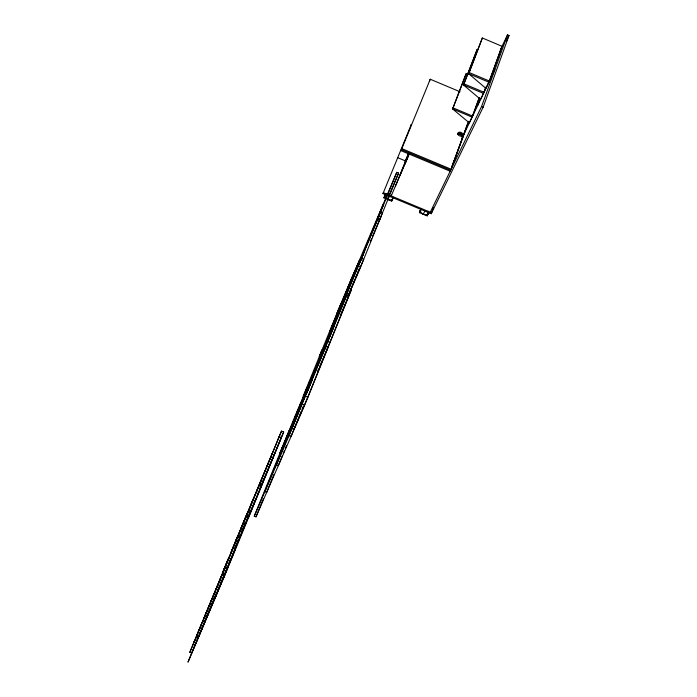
<?xml version="1.0" encoding="UTF-8"?>
<svg xmlns="http://www.w3.org/2000/svg" width="697" height="697" viewBox="0 0 697 697"><rect width="100%" height="100%" fill="white"/><g stroke="black" fill="none" stroke-linecap="round" stroke-linejoin="round"><path stroke-width="1.05" d="M428.629 212.001L427.862 214.258L428.725 212.655M410.942 125.329L411.343 124.388L382.984 193.6L431.243 213.7L483.143 107.216L509.01 35.477L507.521 34.85L501.518 47.44L488.893 82.194L468.663 73.682L482.35 37.986L502.058 46.307L489.433 81.07L469.186 72.549L482.35 37.986M429.84 213.116L481.557 106.554L507.521 34.85M485.739 87.282L483.509 93.398L463.514 84.982L477.175 49.409L463.514 84.982L480.608 99.436L483.901 92.326M485.896 87.203L484.04 92.3L464.019 83.875M479.153 97.876L472.104 117.122L452.597 108.932L465.718 74.692L466.197 73.629L468.201 74.474M479.283 97.841L472.61 116.077L453.076 107.878L466.197 73.629M477.741 105.404L480.338 98.294M420.91 208.786L420.117 211.034L421.354 208.516M451.673 167.149L467.783 123.334M451.761 167.228L468.358 122.071M468.75 121.322L451.133 169.24L401.847 148.644L400.993 150.674L450.175 171.227M431.243 213.7L433.499 207.601M420.57 209.64L419.437 212.637L427.183 215.861L428.298 212.864M304.824 395.208L304.389 396.332L312.918 375.622L306.776 390.154M393.221 197.251L392.35 199.473L393.099 197.817M316.717 365.62C315.741 368.269 319.487 358.728 318.529 361.334M307.673 390.555L307.377 391.305L312.256 379.595L308.213 389.222M304.014 396.959L303.587 398.039L304.737 395.33M395.391 186.125L395.826 185.045M396.07 184.566L408.747 153.087M399.921 175.609L400.357 174.52M400.609 174.006L408.869 153.497M404.556 164.832L404.992 163.743M405.262 163.194L408.921 154.098L405.785 161.965M385.485 194.027L383.925 197.852L391.688 201.084L392.881 198.105M281.919 448.293L281.483 449.408L283.452 444.677M284.202 442.935L283.662 444.303L289.9 429.169L285.439 439.572M292.113 424.63L290.954 427.566L299.309 407.457L298.333 409.853M295.85 415.813L295.31 417.172L296.425 414.523M302.655 400.183L301.505 403.11L306.776 390.346M309.973 383.951L311.332 380.728L308.684 387.149L310.052 383.916M360.715 260.155L360.061 261.776L361.569 258.273M378.915 215.434L378.314 216.933L379.865 213.299M348.038 296.086L354.912 279.105M355.662 277.249L356.934 274.113M357.744 272.109L358.955 269.112M325.996 346.348L291.956 428.489L293.942 429.3L307.778 397.159L327.999 347.167L325.996 346.348L313.755 374.847M326.719 350.121L348.788 295.763L346.853 294.97L295.763 414.349L254.274 516.155L256.008 516.852L305.356 403.598L351.462 289.551L340.284 315.497M339.23 307.708L396.776 172.316L398.571 173.065L359.53 269.617L347.969 296.478M391.636 194.864L391.2 195.944L409.217 154.002M405.541 160.362L405.123 161.39L408.939 152.512M202.513 621.907L203.01 620.696M321.09 352.438L322.119 349.894L319.949 355.165L320.977 352.621M338.315 310.182C341.234 302.986 335.196 317.771 338.115 310.566M385.136 194.881L384.587 196.24L385.694 193.661M294.517 418.819L292.958 422.678L296.913 413.434M320.219 357.204L276.404 464.899L278.303 465.674L282.39 455.603M309.059 384.849L306.149 392.028L307.325 389.257M310.287 381.982L307.769 388.168M288.262 437.446L333.201 326.858M256.008 516.852L263.379 498.703M254.274 516.155L289.15 435.39L334.177 324.593M309.372 386.295L306.323 393.866L309.581 386.173M383.115 204.448L344.571 299.318L303.125 396.288L341.025 303.483M332.216 330.448L334.325 325.264L328.531 339.204L332.539 329.594M379.691 213.456L377.391 219.172L380.126 212.672M309.999 385.145L310.531 383.847M362.823 255.276L364.749 250.537L359.112 264.067L361.83 257.637M273.999 474.308L266.646 492.439L264.834 491.699L307.464 387.009M324.724 349.302L346.853 294.97M361.76 258.57L363.677 259.362L348.796 294.204L346.958 293.446L378.985 216.14L380.841 216.915L372.364 236.684M380.606 212.149L382.453 212.925L379.447 220.165L377.6 219.398L396.776 172.316M283.209 453.59L284.428 450.567M285.247 448.554L286.467 445.54M301.182 411.413L291.146 436.2L289.15 435.39M301.993 409.427L303.195 406.447M194.785 640.421L194.541 641.022L194.794 640.412M203.454 619.616L208.717 607.078M208.778 606.93L208.403 607.845M209.989 603.994L210.233 603.393M207.018 615.852L187.99 662.15L226.734 570.66L283.679 431.957L281.518 431.077L246.241 516.634L248.48 517.54L281.335 437.516L279.201 436.644L267.7 464.603M282.686 446.324L279.558 454.078L285.125 440.879M296.861 413.469L301.818 401.385L296.948 412.746M304.72 395.112L307.63 387.959M316.961 365.019L317.562 363.555M318.285 361.935L317.675 363.407M363.041 254.666L362.091 257.01M381.285 209.841L380.379 212.062M202.966 620.792L202.818 621.158M194.036 642.233L194.393 641.388M195.413 638.914L195.761 638.069M196.606 636.021L196.955 635.176M200.814 626.019L201.18 625.131M202.226 622.595L202.705 621.428M203.881 618.57L204.108 618.039M211.54 600.239L211.296 600.831M217.595 585.785L217.734 585.445M208.063 608.655L208.455 607.723M209.518 605.127L209.91 604.186M210.79 602.051L211.017 601.502M219.206 581.873L218.98 582.422M220.513 578.702L220.287 579.251M203.933 618.126L233.242 547.886L235.386 548.757L223.328 578.388L221.088 577.491L225.523 566.722L227.745 567.619L194.324 646.729M274.566 453.616L239.698 537.892L237.633 537.056L249.639 508.2M400.993 150.674L430.249 79.24L460.09 91.786M197.26 634.436L196.702 635.769M224.478 568.09L222.613 572.612L225.27 566.173M195.953 637.607L196.162 637.093L195.517 638.661M201.25 624.965L201.599 624.12L201.337 624.747M202.4 622.177L202.661 621.541M203.69 619.041L203.82 618.727M226.926 562.191L227.631 560.466L226.56 563.054M232.789 548.121L230.873 552.791L233.251 547.006M235.673 541.168L236.117 540.105L234.628 543.677M242.521 524.771L240.543 529.581L241.537 527.141M194.141 641.981L194.515 641.083M211.252 600.927L211.444 600.474L210.886 601.807M217.194 586.743L217.229 586.665M218.64 583.25L218.736 583.014M219.938 580.104L220.174 579.529M226.089 564.213L228.991 557.182L225.933 564.561M235.063 542.649L237.503 536.725L232.023 550.02M245.335 517.993L246.05 516.25L244.081 520.999M222.57 573.884L224.8 574.79L191.736 653.037L189.845 652.279L243.61 522.105M244.813 519.274L247.487 512.765L241.824 526.514M253.56 498.364L250.423 505.944L250.754 505.142M251.931 502.276L251.539 503.234L251.878 502.415M209.623 604.883L210.024 603.898M211.479 600.361L268.554 462.477M217.534 585.95L217.333 586.404M207.845 613.839L209.091 610.825M210.729 606.843L211.984 603.794M212.794 601.816L214.049 598.767M214.859 596.789L216.105 593.774M235.124 547.511L236.361 544.496M202.661 626.943L198.654 636.683L196.693 635.899M204.134 623.449L214.772 597.468M215.591 595.473L216.819 592.494M217.638 590.498L219.686 585.532M220.496 583.537L221.724 580.557M229.086 562.645L230.724 558.663M234.401 549.715L238.496 539.766M239.315 537.779L240.535 534.791M241.354 532.804L245.449 522.855L244.203 525.799M209.963 609.701L206.164 618.927L204.125 618.108M221.115 582.553L222.352 579.556M223.99 575.556L225.227 572.559M226.046 570.564L246.163 521.617M249.029 514.621L250.267 511.624M213.552 601.189L222.474 579.477M223.284 577.499L224.504 574.537M218.631 589.165L214.362 599.577L212.219 598.714M229.801 561.991L255.79 498.721M257.446 494.704L258.683 491.69M259.502 489.686L264.041 478.63L260.225 487.717M331.354 331.345L330.195 334.203L332.73 328.087L331.554 331.005M362.457 256.174L361.56 258.343M331.354 332.547L331.824 331.415M225.114 566.53L226.325 563.612M233.425 546.57L234.872 543.137M225.61 565.389L223.659 570.111M197.068 634.889L201.372 624.66M211.104 601.293L211.391 600.579M218.841 582.753L219.146 582.03L218.771 582.936M224.826 567.271L225.175 566.426M233.225 547.11L233.591 546.221M243.915 521.426L243.053 523.517M217.56 585.863L217.307 586.491M252.95 499.836L252.157 501.762M209.823 604.404L210.154 603.585M284.655 442.856C288.819 432.968 280.429 453.015 284.594 443.144M379.9 213.273L382.941 205.833L379.482 214.04M296.73 414.915C292.13 425.823 301.47 403.519 296.73 414.767M251.103 504.297L251.495 503.373M235.42 541.769L272.919 451.795M278.077 439.276L278.321 438.683M278.478 438.3L281.518 431.077M331.232 332.783L329.542 336.747L332.931 328.618M267.317 465.526L267.552 464.951M256.479 491.821L256.714 491.263M256.844 490.958L257.071 490.392M257.132 490.226L261.967 478.508M199.142 629.635L199.438 628.921M199.63 628.476L200.745 625.775M246.241 516.634L250.127 507.242M197.059 634.679L197.242 634.235M197.73 633.059L197.922 632.623M198.035 632.353L198.218 631.909M205.179 615.224L205.388 614.745M205.911 613.482L206.112 612.994M206.242 612.68L206.451 612.193M215.904 589.523L216.131 588.991M216.697 587.606L216.924 587.066M217.089 586.691L217.316 586.142M189.845 652.279L225.523 566.722M429.378 81.314L430.249 79.24M382.984 193.6L383.376 192.686L430.276 212.219M237.189 542.484L238.444 539.495M239.254 537.579L240.535 534.521M241.319 532.674L243.889 526.557M246.259 520.92L247.47 518.028M264.407 477.759L283.679 431.957M205.781 618.866L213.143 601.441M213.465 600.666L222.456 579.381M223.188 577.656L235.386 548.757M383.925 197.852L384.988 195.326M336.424 314.574L338.829 308.928M365.585 247.601L378.985 216.14M319.296 356.603L321.631 351.131M361.316 258.683L363.407 253.778M387.759 198.357L398.571 173.065M389.248 196.101L387.802 199.464A4.217 2.753 22.2 0 0 392.925 197.861M370.281 241.537L371.579 238.522M284.542 441.854L285.726 439.101M286.467 437.376L287.504 434.963M296.077 414.985L297.366 411.979M309.311 385.554L310.94 381.773M317.37 371.71L318.651 368.765M319.496 366.805L327.999 347.167M391.688 201.084L392.777 198.567M453.076 107.878L452.597 108.932L469.342 122.872L472.496 116.059M469.186 72.549L468.663 73.682L485.922 88.38L489.285 81.122M419.437 212.637L421.397 208.499M500.307 50.236L501.152 48.45M423.314 214.249L424.891 210.947M506.222 41.323L509.01 35.477M462.233 137.536L463.627 134.634M461.588 138.999L494.896 69.709M427.183 215.861L428.376 213.395M246.329 516.198L248.48 517.069M224.051 570.294L226.281 571.2M270.811 457.058L273.006 457.955M259.763 483.875L261.994 484.781M248.359 511.554L250.615 512.478M302.454 404.155L304.519 405.001M327.904 341.661L329.89 342.48M305.713 396.314L307.778 397.159M358.685 265.993L360.593 266.785M458.251 133.597L462.242 135.27M401.42 149.655L450.654 170.234M397.708 157.688L405.654 161.007M481.557 106.554L483.143 107.216M428.089 211.165A4.208 2.744 20.4 0 1 424.36 214.589A4.208 2.744 20.4 0 1 421.049 209.57M386.007 198.323A4.217 2.753 22.2 0 1 386.887 194.01M457.459 134.164A2.605 1.873 25.3 0 1 460.508 133.406A2.605 1.873 25.3 0 1 462.259 136.168M457.633 134.416A2.596 1.873 25.3 0 1 461.78 136.159M306.157 390.163L303.814 395.852L306.157 390.163M220.444 578.867L220.104 579.704L220.452 578.858M334.386 320.367L329.411 332.574L359.818 259.667L351.515 278.33L334.386 320.367M350.199 282.215L344.135 297.105L353.431 274.923L350.199 282.215M458.182 134.704A2.605 1.873 25.3 0 0 462.486 135.593A2.605 1.873 25.3 0 0 460.342 132.203A2.605 1.873 25.3 0 0 458.182 134.704"/></g></svg>
